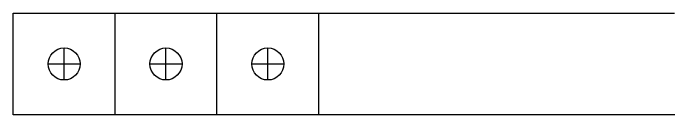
# Model space of a CAD drawing. Header units: millimetres. Extents: x -15418 to 43885, y -27590 to 23052.
# Drawn here: x 32109.9 to 32192.4, y 15846.4 to 15859.1 of the extents above; entities that cross this region are included whole.
import ezdxf

# ---------------------------------------------------------------- set-up
doc = ezdxf.new("R2010")
doc.units = ezdxf.units.MM
doc.header["$LTSCALE"] = 0.5
doc.layers.add('Layer1', color=1, linetype='Continuous')

msp = doc.modelspace()

# ---------------------------------------------------------------- linework, layer by layer
at = {"layer": 'Layer1'}
for p, q in [((32109.8664, 15846.4329), (32109.8664, 15859.1329)), ((32109.8664, 15859.1329), (32192.3337, 15859.1329)), ((32122.5664, 15846.4329), (32122.5664, 15859.1329)), ((32135.2664, 15846.4329), (32135.2664, 15859.1329)), ((32147.9664, 15846.4329), (32147.9664, 15859.1329)), ((32116.2164, 15850.7829), (32116.2164, 15854.7829)), ((32128.9164, 15850.7829), (32128.9164, 15854.7829)), ((32141.6164, 15850.7829), (32141.6164, 15854.7829)), ((32114.2164, 15852.7829), (32118.2164, 15852.7829)), ((32126.9164, 15852.7829), (32130.9164, 15852.7829)), ((32139.6164, 15852.7829), (32143.6164, 15852.7829)), ((32192.3712, 15846.4329), (32109.8664, 15846.4329))]:
    msp.add_line(p, q, dxfattribs=at)
for centre in [(32116.2164, 15852.7829), (32128.9164, 15852.7829), (32141.6164, 15852.7829)]:
    msp.add_circle(centre, 2, dxfattribs=at)

doc.saveas('drawing.dxf')
